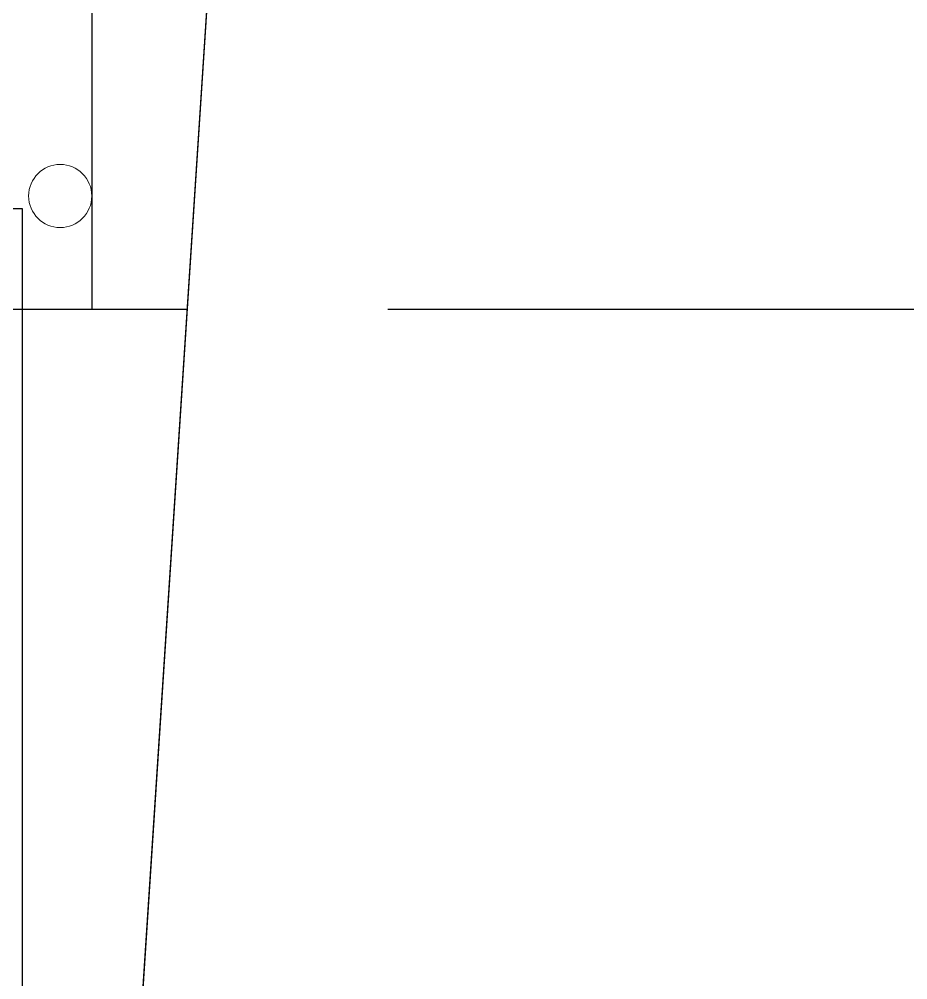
# Model space of a CAD drawing. Extents: x 296441 to 853063, y 459050 to 1117990.
# Drawn here: x 637653 to 639061, y 578766 to 580287 of the extents above; entities that cross this region are included whole.
import ezdxf

# ---------------------------------------------------------------- set-up
doc = ezdxf.new("R2010")
doc.units = 0
doc.header["$LTSCALE"] = 1000
doc.linetypes.add('14-GRID$0$CENTER2', pattern=[28.575, 19.05, -3.175, 3.175, -3.175])
for name, color, linetype in [('14-GRID$0$G-GRID', 9, '14-GRID$0$CENTER2'), ('A-ROOF', 2, 'Continuous'), ('D-PLAN-ROOF$0$A-ROOF', 2, 'Continuous'), ('E2-E3-FL03$0$E1-FL03$0$A-HOLE', 211, 'Continuous'), ('E2-E3-FL03$0$E1-FL03$0$A-OVLK', 140, 'Continuous'), ('E2-E3-FL03$0$E1-FL03$0$A-ROOF', 2, 'Continuous'), ('E_OTHER', 7, 'Continuous')]:
    doc.layers.add(name, color=color, linetype=linetype)
doc.layers.add('E2-E3-FL03$0$E1-FL03$0$P-SEWG-EQPM', color=4, linetype='Continuous', lineweight=0)
doc.styles.add('E2-E3-FL03$0$E1-FL03$0$Standard', font='')
doc.styles.get('E2-E3-FL03$0$E1-FL03$0$Standard').set_extended_font_data('SimSun')

# ---------------------------------------------------------------- blocks, each defined once
blk = doc.blocks.new('GGGGW23')
at = {"layer": 'E2-E3-FL03$0$E1-FL03$0$A-HOLE'}
blk.add_lwpolyline([(934647.2, 402297.7), (935017.9, 407987.7), (935977.2, 408267.7)], dxfattribs=at)
at = {"layer": 'E2-E3-FL03$0$E1-FL03$0$A-OVLK'}
blk.add_lwpolyline([(933427.2, 406467.7), (934647.2, 406467.7), (934647.2, 398047.7), (930427.2, 398047.7)], dxfattribs=at)
at = {"layer": 'E2-E3-FL03$0$E1-FL03$0$A-ROOF'}
blk.add_lwpolyline([(930017.2, 406447.7), (930017.2, 409157.7), (934757.2, 409157.7), (934757.2, 406307.7), (934647.2, 406307.7)], dxfattribs=at)
at = {"layer": 'E2-E3-FL03$0$E1-FL03$0$P-SEWG-EQPM'}
blk.add_circle((934707.2, 406487.7), 50, dxfattribs=at)
at = {"style": 'E2-E3-FL03$0$E1-FL03$0$Standard', "flags": 9}
for tag in ['YSIZE', 'XSIZE']:
    blk.add_attdef(tag, (931417.2, 404207.7, 0), '', height=0.5, rotation=90, dxfattribs=at)
blk = doc.blocks.new('TTTTT')
at = {"layer": 'D-PLAN-ROOF$0$A-ROOF', "color": 8}
blk.add_lwpolyline([(1590384.1, 585392.1), (1590754.7, 591082.1), (1591714.1, 591362.1)], dxfattribs=at)

msp = doc.modelspace()

# ---------------------------------------------------------------- linework, layer by layer
at = {"layer": '14-GRID$0$G-GRID', "color": 8, "ltscale": 0.1}
msp.add_line((674432.5, 579827.2), (595151, 579827.2), dxfattribs=at)

# ---------------------------------------------------------------- block references
at = {"layer": 'A-ROOF'}
msp.add_blockref('TTTTT', (-952725.6, -9574.8), dxfattribs=at)
at = {"layer": 'E_OTHER'}
msp.add_blockref('GGGGW23', (-296988.8, 173519.5), dxfattribs=at)

doc.saveas('drawing.dxf')
